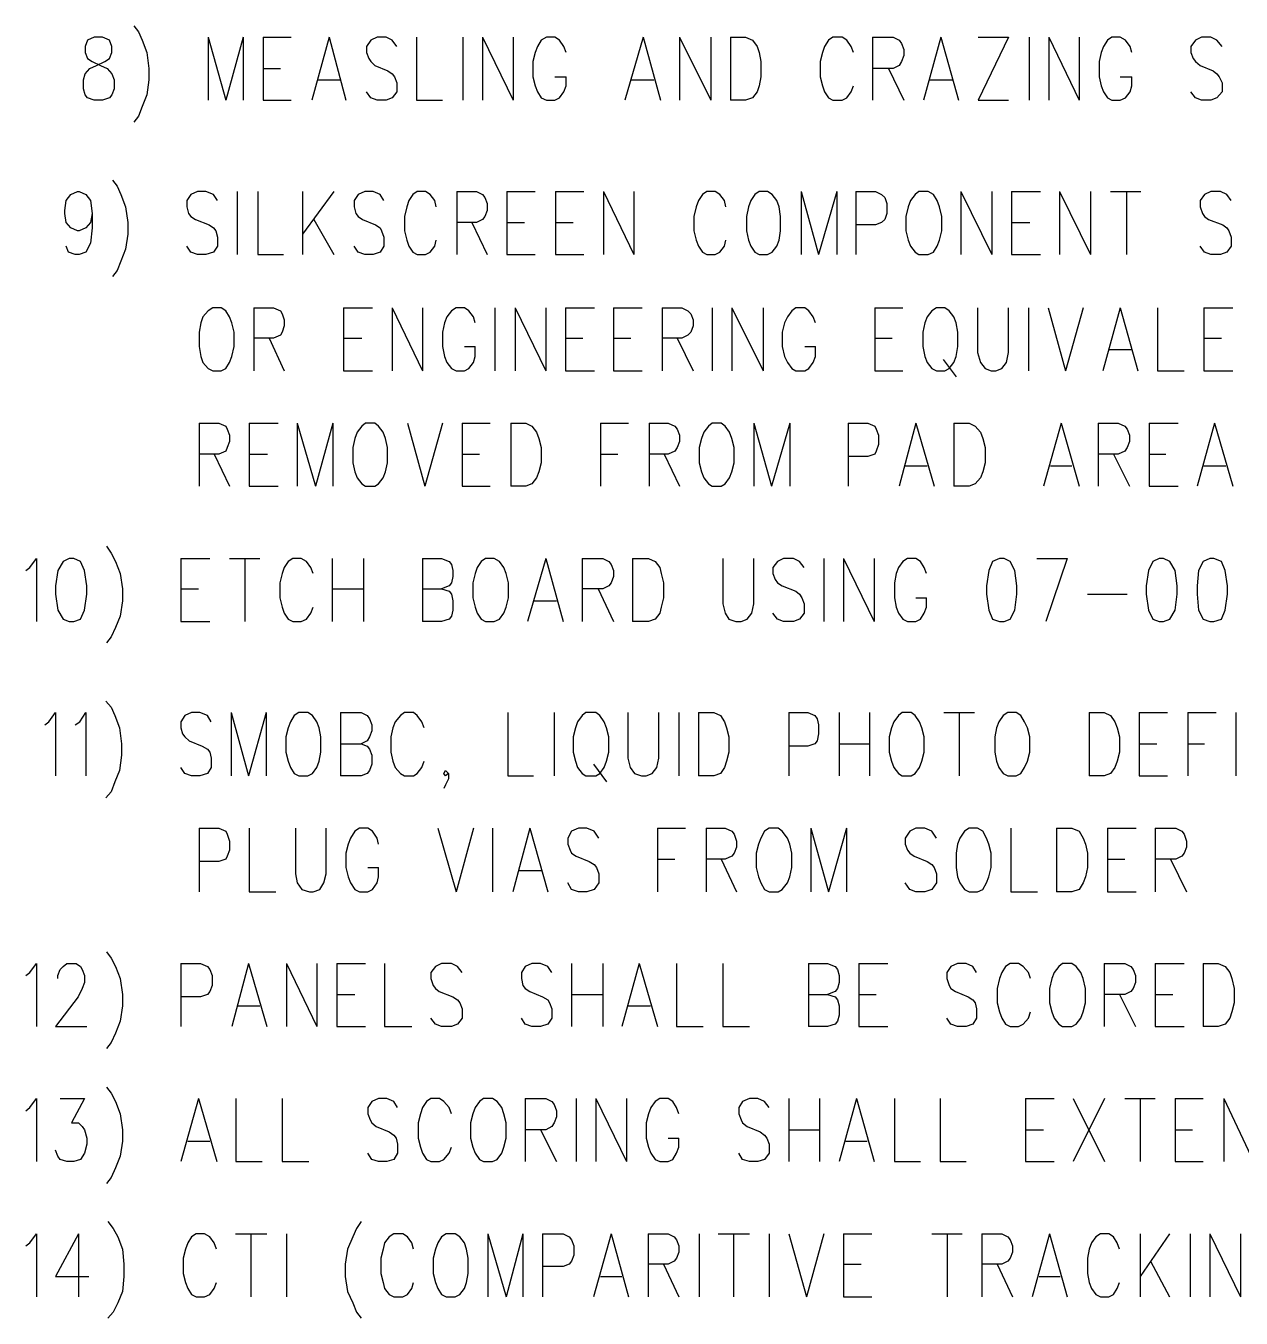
# Model space of a CAD drawing. Extents: x 0 to 19.9, y 0 to 15.
# Drawn here: x 14.805 to 16.378, y 8.107 to 9.781 of the extents above; entities that cross this region are included whole.
import ezdxf

# ---------------------------------------------------------------- set-up
doc = ezdxf.new("R2010")
doc.units = 0
doc.header["$MEASUREMENT"] = 0
doc.layers.add('10', color=7, linetype='CONTINUOUS')

msp = doc.modelspace()

# ---------------------------------------------------------------- linework, layer by layer
at = {"layer": '10'}
for points in [[(14.9443, 9.7808), (14.9502, 9.7729), (14.9552, 9.7621), (14.9611, 9.7463), (14.964, 9.7257), (14.964, 9.7109), (14.9611, 9.6912), (14.9552, 9.6764), (14.9502, 9.6636), (14.9443, 9.6558)], [(14.8932, 9.766), (14.8843, 9.7621), (14.8813, 9.7542), (14.8813, 9.7463), (14.8843, 9.7385), (14.8902, 9.7345), (14.901, 9.7296), (14.9099, 9.7257), (14.9158, 9.7188), (14.9187, 9.7109), (14.9187, 9.6991), (14.9158, 9.6912), (14.9128, 9.6873), (14.904, 9.6843), (14.8932, 9.6843), (14.8843, 9.6873), (14.8813, 9.6912), (14.8794, 9.6991), (14.8794, 9.7109), (14.8813, 9.7188), (14.8872, 9.7257), (14.8961, 9.7296), (14.9069, 9.7345), (14.9128, 9.7385), (14.9158, 9.7463), (14.9158, 9.7542), (14.9128, 9.7621), (14.904, 9.766), (14.8932, 9.766)], [(15.0408, 9.766), (15.0408, 9.6843)], [(15.0408, 9.766), (15.0634, 9.6843)], [(15.0861, 9.766), (15.0634, 9.6843)], [(15.0861, 9.766), (15.0861, 9.6843)], [(15.1117, 9.766), (15.1117, 9.6843)], [(15.1117, 9.766), (15.1481, 9.766)], [(15.1973, 9.766), (15.1747, 9.6843)], [(15.1973, 9.766), (15.2189, 9.6843)], [(15.2849, 9.7542), (15.279, 9.7621), (15.2711, 9.766), (15.2593, 9.766), (15.2514, 9.7621), (15.2455, 9.7542), (15.2455, 9.7463), (15.2485, 9.7385), (15.2514, 9.7345), (15.2563, 9.7296), (15.2731, 9.7227), (15.279, 9.7188), (15.2819, 9.7148), (15.2849, 9.707), (15.2849, 9.6951), (15.279, 9.6873), (15.2711, 9.6843), (15.2593, 9.6843), (15.2514, 9.6873), (15.2455, 9.6951)], [(15.3105, 9.766), (15.3105, 9.6843), (15.3439, 9.6843)], [(15.3705, 9.766), (15.3705, 9.6843)], [(15.3961, 9.766), (15.3961, 9.6843)], [(15.3961, 9.766), (15.4355, 9.6843)], [(15.4355, 9.766), (15.4355, 9.6843)], [(15.5044, 9.7463), (15.5014, 9.7542), (15.4955, 9.7621), (15.4896, 9.766), (15.4788, 9.766), (15.4719, 9.7621), (15.467, 9.7542), (15.464, 9.7463), (15.4611, 9.7345), (15.4611, 9.7148), (15.464, 9.703), (15.467, 9.6951), (15.4719, 9.6873), (15.4788, 9.6843), (15.4896, 9.6843), (15.4955, 9.6873), (15.5014, 9.6951), (15.5044, 9.703), (15.5044, 9.7148)], [(15.6038, 9.766), (15.5802, 9.6843)], [(15.6038, 9.766), (15.6264, 9.6843)], [(15.651, 9.766), (15.651, 9.6843)], [(15.651, 9.766), (15.6914, 9.6843)], [(15.6914, 9.766), (15.6914, 9.6843)], [(15.717, 9.766), (15.717, 9.6843)], [(15.717, 9.766), (15.7367, 9.766), (15.7455, 9.7621), (15.7514, 9.7542), (15.7544, 9.7463), (15.7563, 9.7345), (15.7563, 9.7148), (15.7544, 9.703), (15.7514, 9.6951), (15.7455, 9.6873), (15.7367, 9.6843), (15.717, 9.6843)], [(15.8764, 9.7463), (15.8735, 9.7542), (15.8676, 9.7621), (15.8617, 9.766), (15.8498, 9.766), (15.8439, 9.7621), (15.839, 9.7542), (15.8361, 9.7463), (15.8331, 9.7345), (15.8331, 9.7148), (15.8361, 9.703), (15.839, 9.6951), (15.8439, 9.6873), (15.8498, 9.6843), (15.8617, 9.6843), (15.8676, 9.6873), (15.8735, 9.6951), (15.8764, 9.703)], [(15.901, 9.766), (15.901, 9.6843)], [(15.901, 9.766), (15.9276, 9.766), (15.9355, 9.7621), (15.9384, 9.7581), (15.9414, 9.7503), (15.9414, 9.7424), (15.9384, 9.7345), (15.9355, 9.7296), (15.9276, 9.7257), (15.901, 9.7257)], [(15.9896, 9.766), (15.967, 9.6843)], [(15.9896, 9.766), (16.0122, 9.6843)], [(16.0772, 9.766), (16.0378, 9.6843)], [(16.0378, 9.766), (16.0772, 9.766)], [(16.1038, 9.766), (16.1038, 9.6843)], [(16.1294, 9.766), (16.1294, 9.6843)], [(16.1294, 9.766), (16.1687, 9.6843)], [(16.1687, 9.766), (16.1687, 9.6843)], [(16.2367, 9.7463), (16.2347, 9.7542), (16.2288, 9.7621), (16.2219, 9.766), (16.2111, 9.766), (16.2052, 9.7621), (16.2002, 9.7542), (16.1973, 9.7463), (16.1943, 9.7345), (16.1943, 9.7148), (16.1973, 9.703), (16.2002, 9.6951), (16.2052, 9.6873), (16.2111, 9.6843), (16.2219, 9.6843), (16.2288, 9.6873), (16.2347, 9.6951), (16.2367, 9.703), (16.2367, 9.7148)], [(16.3538, 9.7542), (16.3469, 9.7621), (16.339, 9.766), (16.3272, 9.766), (16.3193, 9.7621), (16.3134, 9.7542), (16.3134, 9.7463), (16.3164, 9.7385), (16.3193, 9.7345), (16.3252, 9.7296), (16.342, 9.7227), (16.3469, 9.7188), (16.3498, 9.7148), (16.3538, 9.707), (16.3538, 9.6951), (16.3469, 9.6873), (16.339, 9.6843), (16.3272, 9.6843), (16.3193, 9.6873), (16.3134, 9.6951)], [(15.1117, 9.7257), (15.1343, 9.7257)], [(15.1825, 9.7109), (15.2111, 9.7109)], [(15.4896, 9.7148), (15.5044, 9.7148)], [(15.589, 9.7109), (15.6176, 9.7109)], [(15.9217, 9.7257), (15.9414, 9.6843)], [(15.9748, 9.7109), (16.0044, 9.7109)], [(16.2219, 9.7148), (16.2367, 9.7148)], [(15.1117, 9.6843), (15.1481, 9.6843)], [(16.0378, 9.6843), (16.0772, 9.6843)], [(14.9168, 9.581), (14.9227, 9.5731), (14.9276, 9.5623), (14.9335, 9.5465), (14.9365, 9.5259), (14.9365, 9.5111), (14.9335, 9.4914), (14.9276, 9.4757), (14.9227, 9.4638), (14.9168, 9.456)], [(14.8902, 9.5377), (14.8882, 9.5259), (14.8823, 9.519), (14.8735, 9.515), (14.8715, 9.515), (14.8626, 9.519), (14.8567, 9.5259), (14.8548, 9.5377), (14.8548, 9.5416), (14.8567, 9.5544), (14.8626, 9.5623), (14.8715, 9.5662), (14.8735, 9.5662), (14.8823, 9.5623), (14.8882, 9.5544), (14.8902, 9.5377), (14.8902, 9.519), (14.8882, 9.4993), (14.8823, 9.4875), (14.8735, 9.4845), (14.8686, 9.4845), (14.8597, 9.4875), (14.8567, 9.4953)], [(15.0526, 9.5544), (15.0477, 9.5623), (15.0378, 9.5662), (15.027, 9.5662), (15.0182, 9.5623), (15.0132, 9.5544), (15.0132, 9.5465), (15.0152, 9.5377), (15.0182, 9.5337), (15.0241, 9.5298), (15.0418, 9.5229), (15.0477, 9.519), (15.0506, 9.515), (15.0526, 9.5072), (15.0526, 9.4953), (15.0477, 9.4875), (15.0378, 9.4845), (15.027, 9.4845), (15.0182, 9.4875), (15.0132, 9.4953)], [(15.0782, 9.5662), (15.0782, 9.4845)], [(15.1048, 9.5662), (15.1048, 9.4845), (15.1382, 9.4845)], [(15.1628, 9.5662), (15.1628, 9.4845)], [(15.2032, 9.5662), (15.1628, 9.5111)], [(15.2682, 9.5544), (15.2632, 9.5623), (15.2544, 9.5662), (15.2436, 9.5662), (15.2347, 9.5623), (15.2298, 9.5544), (15.2298, 9.5465), (15.2317, 9.5377), (15.2347, 9.5337), (15.2406, 9.5298), (15.2573, 9.5229), (15.2632, 9.519), (15.2652, 9.515), (15.2682, 9.5072), (15.2682, 9.4953), (15.2632, 9.4875), (15.2544, 9.4845), (15.2436, 9.4845), (15.2347, 9.4875), (15.2298, 9.4953)], [(15.3361, 9.5465), (15.3341, 9.5544), (15.3282, 9.5623), (15.3223, 9.5662), (15.3115, 9.5662), (15.3056, 9.5623), (15.3006, 9.5544), (15.2977, 9.5465), (15.2947, 9.5337), (15.2947, 9.515), (15.2977, 9.5032), (15.3006, 9.4953), (15.3056, 9.4875), (15.3115, 9.4845), (15.3223, 9.4845), (15.3282, 9.4875), (15.3341, 9.4953), (15.3361, 9.5032)], [(15.3626, 9.5662), (15.3626, 9.4845)], [(15.3626, 9.5662), (15.3882, 9.5662), (15.3961, 9.5623), (15.3991, 9.5583), (15.402, 9.5505), (15.402, 9.5416), (15.3991, 9.5337), (15.3961, 9.5298), (15.3882, 9.5259), (15.3626, 9.5259)], [(15.4276, 9.5662), (15.4276, 9.4845)], [(15.4276, 9.5662), (15.464, 9.5662)], [(15.4906, 9.5662), (15.4906, 9.4845)], [(15.4906, 9.5662), (15.527, 9.5662)], [(15.5526, 9.5662), (15.5526, 9.4845)], [(15.5526, 9.5662), (15.592, 9.4845)], [(15.592, 9.5662), (15.592, 9.4845)], [(15.7111, 9.5465), (15.7091, 9.5544), (15.7032, 9.5623), (15.6973, 9.5662), (15.6865, 9.5662), (15.6806, 9.5623), (15.6756, 9.5544), (15.6727, 9.5465), (15.6697, 9.5337), (15.6697, 9.515), (15.6727, 9.5032), (15.6756, 9.4953), (15.6806, 9.4875), (15.6865, 9.4845), (15.6973, 9.4845), (15.7032, 9.4875), (15.7091, 9.4953), (15.7111, 9.5032)], [(15.7544, 9.5662), (15.7485, 9.5623), (15.7436, 9.5544), (15.7406, 9.5465), (15.7376, 9.5337), (15.7376, 9.515), (15.7406, 9.5032), (15.7436, 9.4953), (15.7485, 9.4875), (15.7544, 9.4845), (15.7652, 9.4845), (15.7711, 9.4875), (15.777, 9.4953), (15.78, 9.5032), (15.7819, 9.515), (15.7819, 9.5337), (15.78, 9.5465), (15.777, 9.5544), (15.7711, 9.5623), (15.7652, 9.5662), (15.7544, 9.5662)], [(15.8085, 9.5662), (15.8085, 9.4845)], [(15.8085, 9.5662), (15.8311, 9.4845)], [(15.8548, 9.5662), (15.8311, 9.4845)], [(15.8548, 9.5662), (15.8548, 9.4845)], [(15.8794, 9.5662), (15.8794, 9.4845)], [(15.8794, 9.5662), (15.905, 9.5662), (15.9128, 9.5623), (15.9168, 9.5583), (15.9197, 9.5505), (15.9197, 9.5377), (15.9168, 9.5298), (15.9128, 9.5259), (15.905, 9.5229), (15.8794, 9.5229)], [(15.9611, 9.5662), (15.9561, 9.5623), (15.9502, 9.5544), (15.9473, 9.5465), (15.9443, 9.5337), (15.9443, 9.515), (15.9473, 9.5032), (15.9502, 9.4953), (15.9561, 9.4875), (15.9611, 9.4845), (15.9729, 9.4845), (15.9798, 9.4875), (15.9847, 9.4953), (15.9876, 9.5032), (15.9906, 9.515), (15.9906, 9.5337), (15.9876, 9.5465), (15.9847, 9.5544), (15.9798, 9.5623), (15.9729, 9.5662), (15.9611, 9.5662)], [(16.0152, 9.5662), (16.0152, 9.4845)], [(16.0152, 9.5662), (16.0556, 9.4845)], [(16.0556, 9.5662), (16.0556, 9.4845)], [(16.0811, 9.5662), (16.0811, 9.4845)], [(16.0811, 9.5662), (16.1186, 9.5662)], [(16.1432, 9.5662), (16.1432, 9.4845)], [(16.1432, 9.5662), (16.1835, 9.4845)], [(16.1835, 9.5662), (16.1835, 9.4845)], [(16.2091, 9.5662), (16.2485, 9.5662)], [(16.2298, 9.5662), (16.2298, 9.4845)], [(16.3656, 9.5544), (16.3597, 9.5623), (16.3518, 9.5662), (16.339, 9.5662), (16.3311, 9.5623), (16.3252, 9.5544), (16.3252, 9.5465), (16.3282, 9.5377), (16.3311, 9.5337), (16.3361, 9.5298), (16.3548, 9.5229), (16.3597, 9.519), (16.3626, 9.515), (16.3656, 9.5072), (16.3656, 9.4953), (16.3597, 9.4875), (16.3518, 9.4845), (16.339, 9.4845), (16.3311, 9.4875), (16.3252, 9.4953)], [(15.1776, 9.5298), (15.2032, 9.4845)], [(15.3823, 9.5259), (15.402, 9.4845)], [(15.4276, 9.5259), (15.4502, 9.5259)], [(15.4906, 9.5259), (15.5132, 9.5259)], [(16.0811, 9.5259), (16.1048, 9.5259)], [(15.4276, 9.4845), (15.464, 9.4845)], [(15.4906, 9.4845), (15.527, 9.4845)], [(16.0811, 9.4845), (16.1186, 9.4845)], [(15.0467, 9.4156), (15.0408, 9.4117), (15.0339, 9.4038), (15.031, 9.3959), (15.029, 9.3841), (15.029, 9.3654), (15.031, 9.3526), (15.0339, 9.3448), (15.0408, 9.3369), (15.0467, 9.3339), (15.0575, 9.3339), (15.0634, 9.3369), (15.0684, 9.3448), (15.0713, 9.3526), (15.0743, 9.3654), (15.0743, 9.3841), (15.0713, 9.3959), (15.0684, 9.4038), (15.0634, 9.4117), (15.0575, 9.4156), (15.0467, 9.4156)], [(15.0998, 9.4156), (15.0998, 9.3339)], [(15.0998, 9.4156), (15.1254, 9.4156), (15.1343, 9.4117), (15.1363, 9.4077), (15.1392, 9.3999), (15.1392, 9.392), (15.1363, 9.3841), (15.1343, 9.3802), (15.1254, 9.3762), (15.0998, 9.3762)], [(15.216, 9.4156), (15.216, 9.3339)], [(15.216, 9.4156), (15.2534, 9.4156)], [(15.279, 9.4156), (15.279, 9.3339)], [(15.279, 9.4156), (15.3184, 9.3339)], [(15.3184, 9.4156), (15.3184, 9.3339)], [(15.3863, 9.3959), (15.3843, 9.4038), (15.3784, 9.4117), (15.3725, 9.4156), (15.3617, 9.4156), (15.3558, 9.4117), (15.3499, 9.4038), (15.3469, 9.3959), (15.3439, 9.3841), (15.3439, 9.3654), (15.3469, 9.3526), (15.3499, 9.3448), (15.3558, 9.3369), (15.3617, 9.3339), (15.3725, 9.3339), (15.3784, 9.3369), (15.3843, 9.3448), (15.3863, 9.3526), (15.3863, 9.3654)], [(15.4119, 9.4156), (15.4119, 9.3339)], [(15.4384, 9.4156), (15.4384, 9.3339)], [(15.4384, 9.4156), (15.4778, 9.3339)], [(15.4778, 9.4156), (15.4778, 9.3339)], [(15.5034, 9.4156), (15.5034, 9.3339)], [(15.5034, 9.4156), (15.5408, 9.4156)], [(15.5654, 9.4156), (15.5654, 9.3339)], [(15.5654, 9.4156), (15.6028, 9.4156)], [(15.6284, 9.4156), (15.6284, 9.3339)], [(15.6284, 9.4156), (15.654, 9.4156), (15.6619, 9.4117), (15.6658, 9.4077), (15.6687, 9.3999), (15.6687, 9.392), (15.6658, 9.3841), (15.6619, 9.3802), (15.654, 9.3762), (15.6284, 9.3762)], [(15.6934, 9.4156), (15.6934, 9.3339)], [(15.7189, 9.4156), (15.7189, 9.3339)], [(15.7189, 9.4156), (15.7593, 9.3339)], [(15.7593, 9.4156), (15.7593, 9.3339)], [(15.8272, 9.3959), (15.8243, 9.4038), (15.8184, 9.4117), (15.8134, 9.4156), (15.8016, 9.4156), (15.7967, 9.4117), (15.7908, 9.4038), (15.7869, 9.3959), (15.7839, 9.3841), (15.7839, 9.3654), (15.7869, 9.3526), (15.7908, 9.3448), (15.7967, 9.3369), (15.8016, 9.3339), (15.8134, 9.3339), (15.8184, 9.3369), (15.8243, 9.3448), (15.8272, 9.3526), (15.8272, 9.3654)], [(15.904, 9.4156), (15.904, 9.3339)], [(15.904, 9.4156), (15.9404, 9.4156)], [(15.9837, 9.4156), (15.9778, 9.4117), (15.9719, 9.4038), (15.9689, 9.3959), (15.966, 9.3841), (15.966, 9.3654), (15.9689, 9.3526), (15.9719, 9.3448), (15.9778, 9.3369), (15.9837, 9.3339), (15.9945, 9.3339), (16.0004, 9.3369), (16.0063, 9.3448), (16.0093, 9.3526), (16.0113, 9.3654), (16.0113, 9.3841), (16.0093, 9.3959), (16.0063, 9.4038), (16.0004, 9.4117), (15.9945, 9.4156), (15.9837, 9.4156)], [(16.0369, 9.4156), (16.0369, 9.3575), (16.0408, 9.3448), (16.0467, 9.3369), (16.0546, 9.3339), (16.0605, 9.3339), (16.0684, 9.3369), (16.0743, 9.3448), (16.0772, 9.3575), (16.0772, 9.4156)], [(16.1028, 9.4156), (16.1028, 9.3339)], [(16.1284, 9.4156), (16.151, 9.3339)], [(16.1737, 9.4156), (16.151, 9.3339)], [(16.2219, 9.4156), (16.1993, 9.3339)], [(16.2219, 9.4156), (16.2445, 9.3339)], [(16.2701, 9.4156), (16.2701, 9.3339), (16.3046, 9.3339)], [(16.3302, 9.4156), (16.3302, 9.3339)], [(16.3302, 9.4156), (16.3676, 9.4156)], [(15.1195, 9.3762), (15.1392, 9.3339)], [(15.216, 9.3762), (15.2396, 9.3762)], [(15.5034, 9.3762), (15.526, 9.3762)], [(15.5654, 9.3762), (15.588, 9.3762)], [(15.6481, 9.3762), (15.6687, 9.3339)], [(15.904, 9.3762), (15.9266, 9.3762)], [(16.3302, 9.3762), (16.3528, 9.3762)], [(15.3725, 9.3654), (15.3863, 9.3654)], [(15.8134, 9.3654), (15.8272, 9.3654)], [(16.2071, 9.3615), (16.2367, 9.3615)], [(15.9926, 9.3487), (16.0093, 9.326)], [(15.216, 9.3339), (15.2534, 9.3339)], [(15.5034, 9.3339), (15.5408, 9.3339)], [(15.5654, 9.3339), (15.6028, 9.3339)], [(15.904, 9.3339), (15.9404, 9.3339)], [(16.3302, 9.3339), (16.3676, 9.3339)], [(15.0289, 9.266), (15.0289, 9.1843)], [(15.0289, 9.266), (15.0545, 9.266), (15.0634, 9.2621), (15.0654, 9.2581), (15.0683, 9.2503), (15.0683, 9.2424), (15.0654, 9.2345), (15.0634, 9.2296), (15.0545, 9.2257), (15.0289, 9.2257)], [(15.0939, 9.266), (15.0939, 9.1843)], [(15.0939, 9.266), (15.1313, 9.266)], [(15.1559, 9.266), (15.1559, 9.1843)], [(15.1559, 9.266), (15.1795, 9.1843)], [(15.2022, 9.266), (15.1795, 9.1843)], [(15.2022, 9.266), (15.2022, 9.1843)], [(15.2445, 9.266), (15.2396, 9.2621), (15.2337, 9.2542), (15.2307, 9.2463), (15.2278, 9.2345), (15.2278, 9.2148), (15.2307, 9.203), (15.2337, 9.1951), (15.2396, 9.1873), (15.2445, 9.1843), (15.2563, 9.1843), (15.2612, 9.1873), (15.2671, 9.1951), (15.2701, 9.203), (15.273, 9.2148), (15.273, 9.2345), (15.2701, 9.2463), (15.2671, 9.2542), (15.2612, 9.2621), (15.2563, 9.266), (15.2445, 9.266)], [(15.2986, 9.266), (15.3213, 9.1843)], [(15.3439, 9.266), (15.3213, 9.1843)], [(15.3695, 9.266), (15.3695, 9.1843)], [(15.3695, 9.266), (15.4059, 9.266)], [(15.4325, 9.266), (15.4325, 9.1843)], [(15.4325, 9.266), (15.4522, 9.266), (15.46, 9.2621), (15.4659, 9.2542), (15.4689, 9.2463), (15.4718, 9.2345), (15.4718, 9.2148), (15.4689, 9.203), (15.4659, 9.1951), (15.46, 9.1873), (15.4522, 9.1843), (15.4325, 9.1843)], [(15.5486, 9.266), (15.5486, 9.1843)], [(15.5486, 9.266), (15.585, 9.266)], [(15.6116, 9.266), (15.6116, 9.1843)], [(15.6116, 9.266), (15.6362, 9.266), (15.6451, 9.2621), (15.648, 9.2581), (15.651, 9.2503), (15.651, 9.2424), (15.648, 9.2345), (15.6451, 9.2296), (15.6362, 9.2257), (15.6116, 9.2257)], [(15.6933, 9.266), (15.6884, 9.2621), (15.6825, 9.2542), (15.6795, 9.2463), (15.6766, 9.2345), (15.6766, 9.2148), (15.6795, 9.203), (15.6825, 9.1951), (15.6884, 9.1873), (15.6933, 9.1843), (15.7051, 9.1843), (15.71, 9.1873), (15.7159, 9.1951), (15.7189, 9.203), (15.7219, 9.2148), (15.7219, 9.2345), (15.7189, 9.2463), (15.7159, 9.2542), (15.71, 9.2621), (15.7051, 9.266), (15.6933, 9.266)], [(15.7474, 9.266), (15.7474, 9.1843)], [(15.7474, 9.266), (15.7701, 9.1843)], [(15.7937, 9.266), (15.7701, 9.1843)], [(15.7937, 9.266), (15.7937, 9.1843)], [(15.8695, 9.266), (15.8695, 9.1843)], [(15.8695, 9.266), (15.8951, 9.266), (15.9039, 9.2621), (15.9059, 9.2581), (15.9089, 9.2503), (15.9089, 9.2384), (15.9059, 9.2296), (15.9039, 9.2257), (15.8951, 9.2227), (15.8695, 9.2227)], [(15.9571, 9.266), (15.9354, 9.1843)], [(15.9571, 9.266), (15.9807, 9.1843)], [(16.0063, 9.266), (16.0063, 9.1843)], [(16.0063, 9.266), (16.026, 9.266), (16.0339, 9.2621), (16.0407, 9.2542), (16.0437, 9.2463), (16.0467, 9.2345), (16.0467, 9.2148), (16.0437, 9.203), (16.0407, 9.1951), (16.0339, 9.1873), (16.026, 9.1843), (16.0063, 9.1843)], [(16.1451, 9.266), (16.1224, 9.1843)], [(16.1451, 9.266), (16.1687, 9.1843)], [(16.1933, 9.266), (16.1933, 9.1843)], [(16.1933, 9.266), (16.2189, 9.266), (16.2278, 9.2621), (16.2307, 9.2581), (16.2337, 9.2503), (16.2337, 9.2424), (16.2307, 9.2345), (16.2278, 9.2296), (16.2189, 9.2257), (16.1933, 9.2257)], [(16.2593, 9.266), (16.2593, 9.1843)], [(16.2593, 9.266), (16.2967, 9.266)], [(16.3439, 9.266), (16.3213, 9.1843)], [(16.3439, 9.266), (16.3675, 9.1843)], [(15.0486, 9.2257), (15.0683, 9.1843)], [(15.0939, 9.2257), (15.1175, 9.2257)], [(15.3695, 9.2257), (15.3921, 9.2257)], [(15.5486, 9.2257), (15.5713, 9.2257)], [(15.6313, 9.2257), (15.651, 9.1843)], [(16.213, 9.2257), (16.2337, 9.1843)], [(16.2593, 9.2257), (16.2809, 9.2257)], [(15.9433, 9.2109), (15.9719, 9.2109)], [(16.1313, 9.2109), (16.1589, 9.2109)], [(16.3301, 9.2109), (16.3587, 9.2109)], [(15.0939, 9.1843), (15.1313, 9.1843)], [(15.3695, 9.1843), (15.4059, 9.1843)], [(16.2593, 9.1843), (16.2967, 9.1843)], [(14.9089, 9.1066), (14.9148, 9.0977), (14.9207, 9.0869), (14.9266, 9.0711), (14.9296, 9.0514), (14.9296, 9.0357), (14.9266, 9.016), (14.9207, 9.0012), (14.9148, 8.9894), (14.9089, 8.9816)], [(14.8046, 9.0751), (14.8095, 9.079), (14.8184, 9.0908), (14.8184, 9.0091)], [(14.8607, 9.0908), (14.8528, 9.0869), (14.8459, 9.0751), (14.843, 9.0554), (14.843, 9.0446), (14.8459, 9.0239), (14.8528, 9.0121), (14.8607, 9.0091), (14.8666, 9.0091), (14.8754, 9.0121), (14.8804, 9.0239), (14.8833, 9.0446), (14.8833, 9.0554), (14.8804, 9.0751), (14.8754, 9.0869), (14.8666, 9.0908), (14.8607, 9.0908)], [(15.0054, 9.0908), (15.0054, 9.0091)], [(15.0054, 9.0908), (15.0428, 9.0908)], [(15.0684, 9.0908), (15.1077, 9.0908)], [(15.088, 9.0908), (15.088, 9.0091)], [(15.1766, 9.0711), (15.1737, 9.079), (15.1678, 9.0869), (15.1609, 9.0908), (15.1501, 9.0908), (15.1441, 9.0869), (15.1392, 9.079), (15.1363, 9.0711), (15.1333, 9.0593), (15.1333, 9.0396), (15.1363, 9.0278), (15.1392, 9.0199), (15.1441, 9.0121), (15.1501, 9.0091), (15.1609, 9.0091), (15.1678, 9.0121), (15.1737, 9.0199), (15.1766, 9.0278)], [(15.2012, 9.0908), (15.2012, 9.0091)], [(15.2416, 9.0908), (15.2416, 9.0091)], [(15.3184, 9.0908), (15.3184, 9.0091)], [(15.3184, 9.0908), (15.343, 9.0908), (15.3528, 9.0869), (15.3558, 9.0829), (15.3577, 9.0751), (15.3577, 9.0672), (15.3558, 9.0593), (15.3528, 9.0554), (15.343, 9.0514)], [(15.4, 9.0908), (15.3941, 9.0869), (15.3892, 9.079), (15.3863, 9.0711), (15.3833, 9.0593), (15.3833, 9.0396), (15.3863, 9.0278), (15.3892, 9.0199), (15.3941, 9.0121), (15.4, 9.0091), (15.4109, 9.0091), (15.4178, 9.0121), (15.4237, 9.0199), (15.4266, 9.0278), (15.4296, 9.0396), (15.4296, 9.0593), (15.4266, 9.0711), (15.4237, 9.079), (15.4178, 9.0869), (15.4109, 9.0908), (15.4, 9.0908)], [(15.4778, 9.0908), (15.4542, 9.0091)], [(15.4778, 9.0908), (15.5004, 9.0091)], [(15.525, 9.0908), (15.525, 9.0091)], [(15.525, 9.0908), (15.5516, 9.0908), (15.5595, 9.0869), (15.5625, 9.0829), (15.5654, 9.0751), (15.5654, 9.0672), (15.5625, 9.0593), (15.5595, 9.0554), (15.5516, 9.0514), (15.525, 9.0514)], [(15.59, 9.0908), (15.59, 9.0091)], [(15.59, 9.0908), (15.6107, 9.0908), (15.6195, 9.0869), (15.6254, 9.079), (15.6274, 9.0711), (15.6304, 9.0593), (15.6304, 9.0396), (15.6274, 9.0278), (15.6254, 9.0199), (15.6195, 9.0121), (15.6107, 9.0091), (15.59, 9.0091)], [(15.7071, 9.0908), (15.7071, 9.0318), (15.7101, 9.0199), (15.715, 9.0121), (15.7239, 9.0091), (15.7308, 9.0091), (15.7386, 9.0121), (15.7445, 9.0199), (15.7475, 9.0318), (15.7475, 9.0908)], [(15.8125, 9.079), (15.8065, 9.0869), (15.7987, 9.0908), (15.7859, 9.0908), (15.778, 9.0869), (15.7721, 9.079), (15.7721, 9.0711), (15.775, 9.0633), (15.778, 9.0593), (15.7839, 9.0554), (15.8016, 9.0485), (15.8065, 9.0446), (15.8095, 9.0396), (15.8125, 9.0318), (15.8125, 9.0199), (15.8065, 9.0121), (15.7987, 9.0091), (15.7859, 9.0091), (15.778, 9.0121), (15.7721, 9.0199)], [(15.838, 9.0908), (15.838, 9.0091)], [(15.8636, 9.0908), (15.8636, 9.0091)], [(15.8636, 9.0908), (15.903, 9.0091)], [(15.903, 9.0908), (15.903, 9.0091)], [(15.9709, 9.0711), (15.968, 9.079), (15.963, 9.0869), (15.9571, 9.0908), (15.9463, 9.0908), (15.9404, 9.0869), (15.9345, 9.079), (15.9315, 9.0711), (15.9296, 9.0593), (15.9296, 9.0396), (15.9315, 9.0278), (15.9345, 9.0199), (15.9404, 9.0121), (15.9463, 9.0091), (15.9571, 9.0091), (15.963, 9.0121), (15.968, 9.0199), (15.9709, 9.0278), (15.9709, 9.0396)], [(16.0654, 9.0908), (16.0565, 9.0869), (16.0516, 9.0751), (16.0487, 9.0554), (16.0487, 9.0446), (16.0516, 9.0239), (16.0565, 9.0121), (16.0654, 9.0091), (16.0713, 9.0091), (16.0792, 9.0121), (16.0851, 9.0239), (16.088, 9.0446), (16.088, 9.0554), (16.0851, 9.0751), (16.0792, 9.0869), (16.0713, 9.0908), (16.0654, 9.0908)], [(16.1136, 9.0908), (16.153, 9.0908)], [(16.153, 9.0908), (16.1254, 9.0091)], [(16.2721, 9.0908), (16.2642, 9.0869), (16.2583, 9.0751), (16.2554, 9.0554), (16.2554, 9.0446), (16.2583, 9.0239), (16.2642, 9.0121), (16.2721, 9.0091), (16.278, 9.0091), (16.2859, 9.0121), (16.2928, 9.0239), (16.2957, 9.0446), (16.2957, 9.0554), (16.2928, 9.0751), (16.2859, 9.0869), (16.278, 9.0908), (16.2721, 9.0908)], [(16.338, 9.0908), (16.3292, 9.0869), (16.3233, 9.0751), (16.3213, 9.0554), (16.3213, 9.0446), (16.3233, 9.0239), (16.3292, 9.0121), (16.338, 9.0091), (16.343, 9.0091), (16.3528, 9.0121), (16.3577, 9.0239), (16.3607, 9.0446), (16.3607, 9.0554), (16.3577, 9.0751), (16.3528, 9.0869), (16.343, 9.0908), (16.338, 9.0908)], [(15.0054, 9.0514), (15.028, 9.0514)], [(15.2012, 9.0514), (15.2416, 9.0514)], [(15.3184, 9.0514), (15.343, 9.0514), (15.3528, 9.0485), (15.3558, 9.0446), (15.3577, 9.0357), (15.3577, 9.0239), (15.3558, 9.016), (15.3528, 9.0121), (15.343, 9.0091), (15.3184, 9.0091)], [(15.5457, 9.0514), (15.5654, 9.0091)], [(16.1796, 9.0446), (16.2308, 9.0446)], [(15.463, 9.0357), (15.4916, 9.0357)], [(15.9571, 9.0396), (15.9709, 9.0396)], [(15.0054, 9.0091), (15.0428, 9.0091)], [(14.8291, 8.8753), (14.8341, 8.8792), (14.8429, 8.891), (14.8429, 8.8093)], [(14.8685, 8.8753), (14.8744, 8.8792), (14.8823, 8.891), (14.8823, 8.8093)], [(14.9079, 8.9058), (14.9148, 8.8979), (14.9197, 8.8871), (14.9256, 8.8713), (14.9286, 8.8507), (14.9286, 8.8359), (14.9256, 8.8162), (14.9197, 8.8014), (14.9148, 8.7886), (14.9079, 8.7808)], [(15.0447, 8.8792), (15.0398, 8.8871), (15.0299, 8.891), (15.0191, 8.891), (15.0103, 8.8871), (15.0053, 8.8792), (15.0053, 8.8713), (15.0073, 8.8634), (15.0102, 8.8595), (15.0162, 8.8546), (15.0329, 8.8477), (15.0398, 8.8438), (15.0427, 8.8398), (15.0447, 8.832), (15.0447, 8.8201), (15.0398, 8.8123), (15.0299, 8.8093), (15.0191, 8.8093), (15.0102, 8.8123), (15.0053, 8.8201)], [(15.0703, 8.891), (15.0703, 8.8093)], [(15.0703, 8.891), (15.0929, 8.8093)], [(15.1156, 8.891), (15.0929, 8.8093)], [(15.1156, 8.891), (15.1156, 8.8093)], [(15.1579, 8.891), (15.152, 8.8871), (15.1471, 8.8792), (15.1441, 8.8713), (15.1412, 8.8595), (15.1412, 8.8398), (15.1441, 8.828), (15.1471, 8.8201), (15.152, 8.8123), (15.1579, 8.8093), (15.1697, 8.8093), (15.1756, 8.8123), (15.1815, 8.8201), (15.1845, 8.828), (15.1864, 8.8398), (15.1864, 8.8595), (15.1845, 8.8713), (15.1815, 8.8792), (15.1756, 8.8871), (15.1697, 8.891), (15.1579, 8.891)], [(15.212, 8.891), (15.212, 8.8093)], [(15.212, 8.891), (15.2386, 8.891), (15.2465, 8.8871), (15.2494, 8.8831), (15.2524, 8.8753), (15.2524, 8.8674), (15.2494, 8.8595), (15.2465, 8.8546), (15.2386, 8.8507)], [(15.3203, 8.8713), (15.3173, 8.8792), (15.3114, 8.8871), (15.3065, 8.891), (15.2947, 8.891), (15.2898, 8.8871), (15.2829, 8.8792), (15.2799, 8.8713), (15.277, 8.8595), (15.277, 8.8398), (15.2799, 8.828), (15.2829, 8.8201), (15.2898, 8.8123), (15.2947, 8.8093), (15.3065, 8.8093), (15.3114, 8.8123), (15.3173, 8.8201), (15.3203, 8.828)], [(15.4286, 8.891), (15.4286, 8.8093), (15.462, 8.8093)], [(15.4886, 8.891), (15.4886, 8.8093)], [(15.5299, 8.891), (15.525, 8.8871), (15.5191, 8.8792), (15.5162, 8.8713), (15.5132, 8.8595), (15.5132, 8.8398), (15.5162, 8.828), (15.5191, 8.8201), (15.525, 8.8123), (15.5299, 8.8093), (15.5427, 8.8093), (15.5477, 8.8123), (15.5536, 8.8201), (15.5565, 8.828), (15.5595, 8.8398), (15.5595, 8.8595), (15.5565, 8.8713), (15.5536, 8.8792), (15.5477, 8.8871), (15.5427, 8.891), (15.5299, 8.891)], [(15.5841, 8.891), (15.5841, 8.832), (15.587, 8.8201), (15.5929, 8.8123), (15.6018, 8.8093), (15.6077, 8.8093), (15.6156, 8.8123), (15.6215, 8.8201), (15.6244, 8.832), (15.6244, 8.891)], [(15.65, 8.891), (15.65, 8.8093)], [(15.6756, 8.891), (15.6756, 8.8093)], [(15.6756, 8.891), (15.6953, 8.891), (15.7041, 8.8871), (15.7091, 8.8792), (15.712, 8.8713), (15.715, 8.8595), (15.715, 8.8398), (15.712, 8.828), (15.7091, 8.8201), (15.7041, 8.8123), (15.6953, 8.8093), (15.6756, 8.8093)], [(15.7927, 8.891), (15.7927, 8.8093)], [(15.7927, 8.891), (15.8173, 8.891), (15.8262, 8.8871), (15.8291, 8.8831), (15.8311, 8.8753), (15.8311, 8.8634), (15.8291, 8.8546), (15.8262, 8.8507), (15.8173, 8.8477), (15.7927, 8.8477)], [(15.8577, 8.891), (15.8577, 8.8093)], [(15.8971, 8.891), (15.8971, 8.8093)], [(15.9394, 8.891), (15.9345, 8.8871), (15.9286, 8.8792), (15.9256, 8.8713), (15.9227, 8.8595), (15.9227, 8.8398), (15.9256, 8.828), (15.9286, 8.8201), (15.9345, 8.8123), (15.9394, 8.8093), (15.9512, 8.8093), (15.9561, 8.8123), (15.962, 8.8201), (15.965, 8.828), (15.9679, 8.8398), (15.9679, 8.8595), (15.965, 8.8713), (15.962, 8.8792), (15.9561, 8.8871), (15.9512, 8.891), (15.9394, 8.891)], [(15.9935, 8.891), (16.0329, 8.891)], [(16.0132, 8.891), (16.0132, 8.8093)], [(16.0762, 8.891), (16.0703, 8.8871), (16.0644, 8.8792), (16.0614, 8.8713), (16.0595, 8.8595), (16.0595, 8.8398), (16.0614, 8.828), (16.0644, 8.8201), (16.0703, 8.8123), (16.0762, 8.8093), (16.087, 8.8093), (16.0929, 8.8123), (16.0978, 8.8201), (16.1018, 8.828), (16.1047, 8.8398), (16.1047, 8.8595), (16.1018, 8.8713), (16.0978, 8.8792), (16.0929, 8.8871), (16.087, 8.891), (16.0762, 8.891)], [(16.1815, 8.891), (16.1815, 8.8093)], [(16.1815, 8.891), (16.2012, 8.891), (16.2091, 8.8871), (16.215, 8.8792), (16.2179, 8.8713), (16.2209, 8.8595), (16.2209, 8.8398), (16.2179, 8.828), (16.215, 8.8201), (16.2091, 8.8123), (16.2012, 8.8093), (16.1815, 8.8093)], [(16.2465, 8.891), (16.2465, 8.8093)], [(16.2465, 8.891), (16.2829, 8.891)], [(16.3095, 8.891), (16.3095, 8.8093)], [(16.3095, 8.891), (16.3459, 8.891)], [(16.3715, 8.891), (16.3715, 8.8093)], [(15.212, 8.8507), (15.2386, 8.8507), (15.2465, 8.8477), (15.2494, 8.8438), (15.2524, 8.8359), (15.2524, 8.8241), (15.2494, 8.8162), (15.2465, 8.8123), (15.2386, 8.8093), (15.212, 8.8093)], [(15.8577, 8.8507), (15.8971, 8.8507)], [(16.2465, 8.8507), (16.2691, 8.8507)], [(16.3095, 8.8507), (16.3311, 8.8507)], [(15.5398, 8.8241), (15.5565, 8.8014)], [(15.3518, 8.8123), (15.3478, 8.8093), (15.3459, 8.8123), (15.3478, 8.8162), (15.3518, 8.8123), (15.3518, 8.8054), (15.3478, 8.7975), (15.3459, 8.7926)], [(16.2465, 8.8093), (16.2829, 8.8093)], [(15.0289, 8.7414), (15.0289, 8.6587)], [(15.0289, 8.7414), (15.0545, 8.7414), (15.0634, 8.7375), (15.0654, 8.7335), (15.0683, 8.7247), (15.0683, 8.7129), (15.0654, 8.705), (15.0634, 8.701), (15.0545, 8.6981), (15.0289, 8.6981)], [(15.0939, 8.7414), (15.0939, 8.6587), (15.1283, 8.6587)], [(15.1539, 8.7414), (15.1539, 8.6823), (15.1559, 8.6705), (15.1618, 8.6617), (15.1717, 8.6587), (15.1766, 8.6587), (15.1854, 8.6617), (15.1904, 8.6705), (15.1933, 8.6823), (15.1933, 8.7414)], [(15.2612, 8.7207), (15.2593, 8.7286), (15.2533, 8.7375), (15.2474, 8.7414), (15.2366, 8.7414), (15.2307, 8.7375), (15.2248, 8.7286), (15.2218, 8.7207), (15.2189, 8.7089), (15.2189, 8.6902), (15.2218, 8.6784), (15.2248, 8.6705), (15.2307, 8.6617), (15.2366, 8.6587), (15.2474, 8.6587), (15.2533, 8.6617), (15.2593, 8.6705), (15.2612, 8.6784), (15.2612, 8.6902)], [(15.338, 8.7414), (15.3616, 8.6587)], [(15.3843, 8.7414), (15.3616, 8.6587)], [(15.4089, 8.7414), (15.4089, 8.6587)], [(15.4571, 8.7414), (15.4354, 8.6587)], [(15.4571, 8.7414), (15.4807, 8.6587)], [(15.5467, 8.7286), (15.5407, 8.7375), (15.5309, 8.7414), (15.5201, 8.7414), (15.5112, 8.7375), (15.5063, 8.7286), (15.5063, 8.7207), (15.5093, 8.7129), (15.5112, 8.7089), (15.5171, 8.705), (15.5339, 8.6981), (15.5407, 8.6942), (15.5437, 8.6902), (15.5467, 8.6823), (15.5467, 8.6705), (15.5407, 8.6617), (15.5309, 8.6587), (15.5201, 8.6587), (15.5112, 8.6617), (15.5063, 8.6705)], [(15.6224, 8.7414), (15.6224, 8.6587)], [(15.6224, 8.7414), (15.6589, 8.7414)], [(15.6854, 8.7414), (15.6854, 8.6587)], [(15.6854, 8.7414), (15.71, 8.7414), (15.7189, 8.7375), (15.7218, 8.7335), (15.7248, 8.7247), (15.7248, 8.7168), (15.7218, 8.7089), (15.7189, 8.705), (15.71, 8.701), (15.6854, 8.701)], [(15.7671, 8.7414), (15.7612, 8.7375), (15.7563, 8.7286), (15.7533, 8.7207), (15.7504, 8.7089), (15.7504, 8.6902), (15.7533, 8.6784), (15.7563, 8.6705), (15.7612, 8.6617), (15.7671, 8.6587), (15.7789, 8.6587), (15.7839, 8.6617), (15.7907, 8.6705), (15.7937, 8.6784), (15.7967, 8.6902), (15.7967, 8.7089), (15.7937, 8.7207), (15.7907, 8.7286), (15.7839, 8.7375), (15.7789, 8.7414), (15.7671, 8.7414)], [(15.8213, 8.7414), (15.8213, 8.6587)], [(15.8213, 8.7414), (15.8439, 8.6587)], [(15.8675, 8.7414), (15.8439, 8.6587)], [(15.8675, 8.7414), (15.8675, 8.6587)], [(15.9837, 8.7286), (15.9778, 8.7375), (15.9689, 8.7414), (15.9571, 8.7414), (15.9492, 8.7375), (15.9433, 8.7286), (15.9433, 8.7207), (15.9463, 8.7129), (15.9492, 8.7089), (15.9551, 8.705), (15.9718, 8.6981), (15.9778, 8.6942), (15.9807, 8.6902), (15.9837, 8.6823), (15.9837, 8.6705), (15.9778, 8.6617), (15.9689, 8.6587), (15.9571, 8.6587), (15.9492, 8.6617), (15.9433, 8.6705)], [(16.026, 8.7414), (16.0201, 8.7375), (16.0142, 8.7286), (16.0112, 8.7207), (16.0093, 8.7089), (16.0093, 8.6902), (16.0112, 8.6784), (16.0142, 8.6705), (16.0201, 8.6617), (16.026, 8.6587), (16.0368, 8.6587), (16.0437, 8.6617), (16.0486, 8.6705), (16.0516, 8.6784), (16.0545, 8.6902), (16.0545, 8.7089), (16.0516, 8.7207), (16.0486, 8.7286), (16.0437, 8.7375), (16.0368, 8.7414), (16.026, 8.7414)], [(16.0801, 8.7414), (16.0801, 8.6587), (16.1146, 8.6587)], [(16.1392, 8.7414), (16.1392, 8.6587)], [(16.1392, 8.7414), (16.1589, 8.7414), (16.1687, 8.7375), (16.1736, 8.7286), (16.1766, 8.7207), (16.1795, 8.7089), (16.1795, 8.6902), (16.1766, 8.6784), (16.1736, 8.6705), (16.1687, 8.6617), (16.1589, 8.6587), (16.1392, 8.6587)], [(16.2051, 8.7414), (16.2051, 8.6587)], [(16.2051, 8.7414), (16.2425, 8.7414)], [(16.2671, 8.7414), (16.2671, 8.6587)], [(16.2671, 8.7414), (16.2937, 8.7414), (16.3016, 8.7375), (16.3045, 8.7335), (16.3075, 8.7247), (16.3075, 8.7168), (16.3045, 8.7089), (16.3016, 8.705), (16.2937, 8.701), (16.2671, 8.701)], [(15.2474, 8.6902), (15.2612, 8.6902)], [(15.6224, 8.701), (15.6451, 8.701)], [(15.7051, 8.701), (15.7248, 8.6587)], [(16.2051, 8.701), (16.2278, 8.701)], [(16.2868, 8.701), (16.3075, 8.6587)], [(15.4433, 8.6863), (15.4718, 8.6863)], [(16.2051, 8.6587), (16.2425, 8.6587)], [(14.9089, 8.581), (14.9148, 8.5731), (14.9207, 8.5623), (14.9266, 8.5465), (14.9295, 8.5259), (14.9295, 8.5111), (14.9266, 8.4914), (14.9207, 8.4757), (14.9148, 8.4638), (14.9089, 8.456)], [(14.8045, 8.5505), (14.8095, 8.5544), (14.8183, 8.5662), (14.8183, 8.4845)], [(14.8459, 8.5465), (14.8459, 8.5505), (14.8488, 8.5583), (14.8528, 8.5623), (14.8577, 8.5662), (14.8695, 8.5662), (14.8754, 8.5623), (14.8774, 8.5583), (14.8803, 8.5505), (14.8803, 8.5416), (14.8774, 8.5337), (14.8724, 8.5229), (14.8429, 8.4845), (14.8833, 8.4845)], [(15.0053, 8.5662), (15.0053, 8.4845)], [(15.0053, 8.5662), (15.0309, 8.5662), (15.0398, 8.5623), (15.0427, 8.5583), (15.0457, 8.5505), (15.0457, 8.5377), (15.0427, 8.5298), (15.0398, 8.5259), (15.0309, 8.5229), (15.0053, 8.5229)], [(15.0929, 8.5662), (15.0713, 8.4845)], [(15.0929, 8.5662), (15.1165, 8.4845)], [(15.1421, 8.5662), (15.1421, 8.4845)], [(15.1421, 8.5662), (15.1815, 8.4845)], [(15.1815, 8.5662), (15.1815, 8.4845)], [(15.2071, 8.5662), (15.2071, 8.4845)], [(15.2071, 8.5662), (15.2445, 8.5662)], [(15.2691, 8.5662), (15.2691, 8.4845), (15.3045, 8.4845)], [(15.3695, 8.5544), (15.3636, 8.5623), (15.3557, 8.5662), (15.3429, 8.5662), (15.335, 8.5623), (15.3291, 8.5544), (15.3291, 8.5465), (15.3321, 8.5377), (15.335, 8.5337), (15.34, 8.5298), (15.3577, 8.5229), (15.3636, 8.519), (15.3665, 8.515), (15.3695, 8.5072), (15.3695, 8.4953), (15.3636, 8.4875), (15.3557, 8.4845), (15.3429, 8.4845), (15.335, 8.4875), (15.3291, 8.4953)], [(15.4856, 8.5544), (15.4807, 8.5623), (15.4709, 8.5662), (15.46, 8.5662), (15.4512, 8.5623), (15.4463, 8.5544), (15.4463, 8.5465), (15.4482, 8.5377), (15.4512, 8.5337), (15.4571, 8.5298), (15.4738, 8.5229), (15.4807, 8.519), (15.4827, 8.515), (15.4856, 8.5072), (15.4856, 8.4953), (15.4807, 8.4875), (15.4709, 8.4845), (15.46, 8.4845), (15.4512, 8.4875), (15.4463, 8.4953)], [(15.5112, 8.5662), (15.5112, 8.4845)], [(15.5516, 8.5662), (15.5516, 8.4845)], [(15.5988, 8.5662), (15.5762, 8.4845)], [(15.5988, 8.5662), (15.6224, 8.4845)], [(15.6471, 8.5662), (15.6471, 8.4845), (15.6815, 8.4845)], [(15.7071, 8.5662), (15.7071, 8.4845), (15.7415, 8.4845)], [(15.8183, 8.5662), (15.8183, 8.4845)], [(15.8183, 8.5662), (15.8429, 8.5662), (15.8528, 8.5623), (15.8557, 8.5583), (15.8577, 8.5505), (15.8577, 8.5416), (15.8557, 8.5337), (15.8528, 8.5298), (15.8429, 8.5259)], [(15.8833, 8.5662), (15.8833, 8.4845)], [(15.8833, 8.5662), (15.9207, 8.5662)], [(16.0358, 8.5544), (16.0309, 8.5623), (16.0221, 8.5662), (16.0112, 8.5662), (16.0024, 8.5623), (15.9974, 8.5544), (15.9974, 8.5465), (16.0004, 8.5377), (16.0024, 8.5337), (16.0083, 8.5298), (16.025, 8.5229), (16.0309, 8.519), (16.0339, 8.515), (16.0358, 8.5072), (16.0358, 8.4953), (16.0309, 8.4875), (16.0221, 8.4845), (16.0112, 8.4845), (16.0024, 8.4875), (15.9974, 8.4953)], [(16.1057, 8.5465), (16.1028, 8.5544), (16.0959, 8.5623), (16.09, 8.5662), (16.0791, 8.5662), (16.0732, 8.5623), (16.0683, 8.5544), (16.0654, 8.5465), (16.0624, 8.5337), (16.0624, 8.515), (16.0654, 8.5032), (16.0683, 8.4953), (16.0732, 8.4875), (16.0791, 8.4845), (16.09, 8.4845), (16.0959, 8.4875), (16.1028, 8.4953), (16.1057, 8.5032)], [(16.1471, 8.5662), (16.1421, 8.5623), (16.1362, 8.5544), (16.1333, 8.5465), (16.1303, 8.5337), (16.1303, 8.515), (16.1333, 8.5032), (16.1362, 8.4953), (16.1421, 8.4875), (16.1471, 8.4845), (16.1589, 8.4845), (16.1648, 8.4875), (16.1707, 8.4953), (16.1736, 8.5032), (16.1766, 8.515), (16.1766, 8.5337), (16.1736, 8.5465), (16.1707, 8.5544), (16.1648, 8.5623), (16.1589, 8.5662), (16.1471, 8.5662)], [(16.2012, 8.5662), (16.2012, 8.4845)], [(16.2012, 8.5662), (16.2278, 8.5662), (16.2356, 8.5623), (16.2386, 8.5583), (16.2415, 8.5505), (16.2415, 8.5416), (16.2386, 8.5337), (16.2356, 8.5298), (16.2278, 8.5259), (16.2012, 8.5259)], [(16.2671, 8.5662), (16.2671, 8.4845)], [(16.2671, 8.5662), (16.3045, 8.5662)], [(16.3291, 8.5662), (16.3291, 8.4845)], [(16.3291, 8.5662), (16.3488, 8.5662), (16.3577, 8.5623), (16.3636, 8.5544), (16.3665, 8.5465), (16.3695, 8.5337), (16.3695, 8.515), (16.3665, 8.5032), (16.3636, 8.4953), (16.3577, 8.4875), (16.3488, 8.4845), (16.3291, 8.4845)], [(15.2071, 8.5259), (15.2307, 8.5259)], [(15.5112, 8.5259), (15.5516, 8.5259)], [(15.8183, 8.5259), (15.8429, 8.5259), (15.8528, 8.5229), (15.8557, 8.519), (15.8577, 8.5111), (15.8577, 8.4993), (15.8557, 8.4914), (15.8528, 8.4875), (15.8429, 8.4845), (15.8183, 8.4845)], [(15.8833, 8.5259), (15.9059, 8.5259)], [(16.2209, 8.5259), (16.2415, 8.4845)], [(16.2671, 8.5259), (16.2898, 8.5259)], [(15.0791, 8.5111), (15.1077, 8.5111)], [(15.585, 8.5111), (15.6136, 8.5111)], [(15.2071, 8.4845), (15.2445, 8.4845)], [(15.8833, 8.4845), (15.9207, 8.4845)], [(16.2671, 8.4845), (16.3045, 8.4845)], [(14.909, 8.4058), (14.9149, 8.398), (14.9208, 8.3871), (14.9267, 8.3714), (14.9296, 8.3507), (14.9296, 8.336), (14.9267, 8.3163), (14.9208, 8.3015), (14.9149, 8.2887), (14.909, 8.2808)], [(14.8046, 8.3753), (14.8096, 8.3793), (14.8184, 8.3911), (14.8184, 8.3094)], [(14.8489, 8.3911), (14.8804, 8.3911), (14.8637, 8.3596), (14.8726, 8.3596), (14.8775, 8.3547), (14.8804, 8.3507), (14.8834, 8.3399), (14.8834, 8.332), (14.8804, 8.3202), (14.8755, 8.3123), (14.8666, 8.3094), (14.8578, 8.3094), (14.8489, 8.3123), (14.846, 8.3163), (14.843, 8.3241)], [(15.0281, 8.3911), (15.0054, 8.3094)], [(15.0281, 8.3911), (15.0517, 8.3094)], [(15.0763, 8.3911), (15.0763, 8.3094), (15.1107, 8.3094)], [(15.1363, 8.3911), (15.1363, 8.3094), (15.1708, 8.3094)], [(15.2859, 8.3793), (15.281, 8.3871), (15.2722, 8.3911), (15.2613, 8.3911), (15.2525, 8.3871), (15.2476, 8.3793), (15.2476, 8.3714), (15.2505, 8.3635), (15.2525, 8.3596), (15.2584, 8.3547), (15.2751, 8.3478), (15.281, 8.3438), (15.284, 8.3399), (15.2859, 8.332), (15.2859, 8.3202), (15.281, 8.3123), (15.2722, 8.3094), (15.2613, 8.3094), (15.2525, 8.3123), (15.2476, 8.3202)], [(15.3558, 8.3714), (15.3529, 8.3793), (15.346, 8.3871), (15.3401, 8.3911), (15.3292, 8.3911), (15.3233, 8.3871), (15.3184, 8.3793), (15.3155, 8.3714), (15.3125, 8.3596), (15.3125, 8.3399), (15.3155, 8.3281), (15.3184, 8.3202), (15.3233, 8.3123), (15.3292, 8.3094), (15.3401, 8.3094), (15.346, 8.3123), (15.3529, 8.3202), (15.3558, 8.3281)], [(15.3972, 8.3911), (15.3922, 8.3871), (15.3863, 8.3793), (15.3834, 8.3714), (15.3804, 8.3596), (15.3804, 8.3399), (15.3834, 8.3281), (15.3863, 8.3202), (15.3922, 8.3123), (15.3972, 8.3094), (15.409, 8.3094), (15.4149, 8.3123), (15.4208, 8.3202), (15.4237, 8.3281), (15.4267, 8.3399), (15.4267, 8.3596), (15.4237, 8.3714), (15.4208, 8.3793), (15.4149, 8.3871), (15.409, 8.3911), (15.3972, 8.3911)], [(15.4513, 8.3911), (15.4513, 8.3094)], [(15.4513, 8.3911), (15.4779, 8.3911), (15.4857, 8.3871), (15.4887, 8.3832), (15.4916, 8.3753), (15.4916, 8.3674), (15.4887, 8.3596), (15.4857, 8.3547), (15.4779, 8.3507), (15.4513, 8.3507)], [(15.5172, 8.3911), (15.5172, 8.3094)], [(15.5428, 8.3911), (15.5428, 8.3094)], [(15.5428, 8.3911), (15.5822, 8.3094)], [(15.5822, 8.3911), (15.5822, 8.3094)], [(15.6501, 8.3714), (15.6472, 8.3793), (15.6422, 8.3871), (15.6363, 8.3911), (15.6255, 8.3911), (15.6196, 8.3871), (15.6137, 8.3793), (15.6107, 8.3714), (15.6078, 8.3596), (15.6078, 8.3399), (15.6107, 8.3281), (15.6137, 8.3202), (15.6196, 8.3123), (15.6255, 8.3094), (15.6363, 8.3094), (15.6422, 8.3123), (15.6472, 8.3202), (15.6501, 8.3281), (15.6501, 8.3399)], [(15.7672, 8.3793), (15.7613, 8.3871), (15.7525, 8.3911), (15.7416, 8.3911), (15.7328, 8.3871), (15.7279, 8.3793), (15.7279, 8.3714), (15.7308, 8.3635), (15.7328, 8.3596), (15.7387, 8.3547), (15.7554, 8.3478), (15.7613, 8.3438), (15.7643, 8.3399), (15.7672, 8.332), (15.7672, 8.3202), (15.7613, 8.3123), (15.7525, 8.3094), (15.7416, 8.3094), (15.7328, 8.3123), (15.7279, 8.3202)], [(15.7928, 8.3911), (15.7928, 8.3094)], [(15.8322, 8.3911), (15.8322, 8.3094)], [(15.8804, 8.3911), (15.8578, 8.3094)], [(15.8804, 8.3911), (15.9031, 8.3094)], [(15.9296, 8.3911), (15.9296, 8.3094), (15.9631, 8.3094)], [(15.9887, 8.3911), (15.9887, 8.3094), (16.0222, 8.3094)], [(16.0989, 8.3911), (16.0989, 8.3094)], [(16.0989, 8.3911), (16.1363, 8.3911)], [(16.1609, 8.3911), (16.2013, 8.3094)], [(16.2013, 8.3911), (16.1609, 8.3094)], [(16.2279, 8.3911), (16.2672, 8.3911)], [(16.2476, 8.3911), (16.2476, 8.3094)], [(16.2928, 8.3911), (16.2928, 8.3094)], [(16.2928, 8.3911), (16.3292, 8.3911)], [(16.3558, 8.3911), (16.3558, 8.3094)], [(16.3558, 8.3911), (16.3942, 8.3094)], [(15.471, 8.3507), (15.4916, 8.3094)], [(15.6363, 8.3399), (15.6501, 8.3399)], [(15.7928, 8.3507), (15.8322, 8.3507)], [(16.0989, 8.3507), (16.1226, 8.3507)], [(16.2928, 8.3507), (16.3155, 8.3507)], [(15.0143, 8.336), (15.0428, 8.336)], [(15.8666, 8.336), (15.8942, 8.336)], [(16.0989, 8.3094), (16.1363, 8.3094)], [(16.2928, 8.3094), (16.3292, 8.3094)], [(14.9108, 8.2316), (14.9177, 8.2227), (14.9236, 8.2119), (14.9295, 8.1961), (14.9315, 8.1764), (14.9315, 8.1607), (14.9295, 8.141), (14.9236, 8.1262), (14.9177, 8.1144), (14.9108, 8.1066)], [(15.2386, 8.2316), (15.2327, 8.2227), (15.2278, 8.2119), (15.2209, 8.1961), (15.2179, 8.1764), (15.2179, 8.1607), (15.2209, 8.141), (15.2278, 8.1262), (15.2327, 8.1144), (15.2386, 8.1066)], [(14.8045, 8.2001), (14.8095, 8.204), (14.8183, 8.2158), (14.8183, 8.1341)], [(14.8725, 8.2158), (14.8429, 8.1607), (14.8862, 8.1607)], [(14.8725, 8.2158), (14.8725, 8.1341)], [(15.0516, 8.1961), (15.0486, 8.204), (15.0427, 8.2119), (15.0358, 8.2158), (15.025, 8.2158), (15.0191, 8.2119), (15.0142, 8.204), (15.0112, 8.1961), (15.0083, 8.1843), (15.0083, 8.1646), (15.0112, 8.1528), (15.0142, 8.1449), (15.0191, 8.1371), (15.025, 8.1341), (15.0358, 8.1341), (15.0427, 8.1371), (15.0486, 8.1449), (15.0516, 8.1528)], [(15.0762, 8.2158), (15.1166, 8.2158)], [(15.0959, 8.2158), (15.0959, 8.1341)], [(15.1421, 8.2158), (15.1421, 8.1341)], [(15.3065, 8.1961), (15.3045, 8.204), (15.2986, 8.2119), (15.2927, 8.2158), (15.2809, 8.2158), (15.275, 8.2119), (15.2691, 8.204), (15.2671, 8.1961), (15.2642, 8.1843), (15.2642, 8.1646), (15.2671, 8.1528), (15.2691, 8.1449), (15.275, 8.1371), (15.2809, 8.1341), (15.2927, 8.1341), (15.2986, 8.1371), (15.3045, 8.1449), (15.3065, 8.1528)], [(15.3488, 8.2158), (15.3429, 8.2119), (15.338, 8.204), (15.3351, 8.1961), (15.3321, 8.1843), (15.3321, 8.1646), (15.3351, 8.1528), (15.338, 8.1449), (15.3429, 8.1371), (15.3488, 8.1341), (15.3606, 8.1341), (15.3666, 8.1371), (15.3725, 8.1449), (15.3754, 8.1528), (15.3774, 8.1646), (15.3774, 8.1843), (15.3754, 8.1961), (15.3725, 8.204), (15.3666, 8.2119), (15.3606, 8.2158), (15.3488, 8.2158)], [(15.403, 8.2158), (15.403, 8.1341)], [(15.403, 8.2158), (15.4266, 8.1341)], [(15.4482, 8.2158), (15.4266, 8.1341)], [(15.4482, 8.2158), (15.4482, 8.1341)], [(15.4738, 8.2158), (15.4738, 8.1341)], [(15.4738, 8.2158), (15.5004, 8.2158), (15.5083, 8.2119), (15.5112, 8.2079), (15.5142, 8.2001), (15.5142, 8.1883), (15.5112, 8.1804), (15.5083, 8.1764), (15.5004, 8.1735), (15.4738, 8.1735)], [(15.5624, 8.2158), (15.5398, 8.1341)], [(15.5624, 8.2158), (15.5851, 8.1341)], [(15.6106, 8.2158), (15.6106, 8.1341)], [(15.6106, 8.2158), (15.6362, 8.2158), (15.6441, 8.2119), (15.6471, 8.2079), (15.65, 8.2001), (15.65, 8.1922), (15.6471, 8.1843), (15.6441, 8.1804), (15.6362, 8.1764), (15.6106, 8.1764)], [(15.6766, 8.2158), (15.6766, 8.1341)], [(15.7012, 8.2158), (15.7416, 8.2158)], [(15.7209, 8.2158), (15.7209, 8.1341)], [(15.7671, 8.2158), (15.7671, 8.1341)], [(15.7927, 8.2158), (15.8154, 8.1341)], [(15.838, 8.2158), (15.8154, 8.1341)], [(15.8636, 8.2158), (15.8636, 8.1341)], [(15.8636, 8.2158), (15.9, 8.2158)], [(15.9778, 8.2158), (16.0171, 8.2158)], [(15.9975, 8.2158), (15.9975, 8.1341)], [(16.0427, 8.2158), (16.0427, 8.1341)], [(16.0427, 8.2158), (16.0683, 8.2158), (16.0762, 8.2119), (16.0792, 8.2079), (16.0821, 8.2001), (16.0821, 8.1922), (16.0792, 8.1843), (16.0762, 8.1804), (16.0683, 8.1764), (16.0427, 8.1764)], [(16.1303, 8.2158), (16.1077, 8.1341)], [(16.1303, 8.2158), (16.153, 8.1341)], [(16.2209, 8.1961), (16.2179, 8.204), (16.213, 8.2119), (16.2071, 8.2158), (16.1963, 8.2158), (16.1904, 8.2119), (16.1845, 8.204), (16.1815, 8.1961), (16.1795, 8.1843), (16.1795, 8.1646), (16.1815, 8.1528), (16.1845, 8.1449), (16.1904, 8.1371), (16.1963, 8.1341), (16.2071, 8.1341), (16.213, 8.1371), (16.2179, 8.1449), (16.2209, 8.1528)], [(16.2475, 8.2158), (16.2475, 8.1341)], [(16.2858, 8.2158), (16.2475, 8.1607)], [(16.3124, 8.2158), (16.3124, 8.1341)], [(16.338, 8.2158), (16.338, 8.1341)], [(16.338, 8.2158), (16.3774, 8.1341)], [(16.3774, 8.2158), (16.3774, 8.1341)], [(15.6303, 8.1764), (15.65, 8.1341)], [(15.8636, 8.1764), (15.8862, 8.1764)], [(16.0624, 8.1764), (16.0821, 8.1341)], [(16.2612, 8.1804), (16.2858, 8.1341)], [(15.5486, 8.1607), (15.5762, 8.1607)], [(16.1166, 8.1607), (16.1441, 8.1607)], [(15.8636, 8.1341), (15.9, 8.1341)]]:
    msp.add_lwpolyline(points, dxfattribs=at)

doc.saveas('drawing.dxf')
